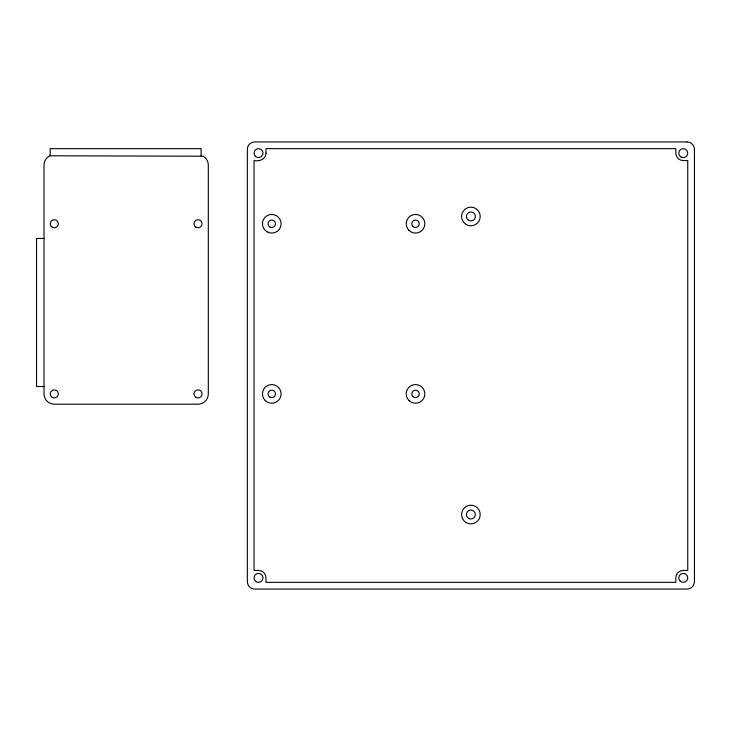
<?xml version="1.0" encoding="UTF-8"?>
<svg xmlns="http://www.w3.org/2000/svg" width="731" height="731" viewBox="0 0 731 731"><rect width="100%" height="100%" fill="white"/><g stroke="black" fill="none" stroke-linecap="round" stroke-linejoin="round"><path stroke-width="1.1" d="M50.183 155.785L49.141 156.215A10.28 10.28 0 0 0 44.006 165.115L44.006 393.89A10.28 10.28 0 0 0 54.286 404.179L198.028 404.179A10.28 10.28 0 0 0 208.317 393.89L208.317 165.115A10.28 10.28 0 0 0 203.172 156.215L50.183 155.785L50.183 148.649L201.089 148.649L201.089 155.785M44.006 238.443L36.55 238.443L36.55 386.516L44.006 386.516M265.965 153.117C266.047 159.239 259.194 161.697 254.041 160.573L254.041 570.427L258.518 570.427A7.456 7.456 0 0 1 265.965 577.883L265.965 582.351L675.819 582.351L675.819 577.883A7.456 7.456 0 0 1 683.275 570.427L687.743 570.427L687.743 160.573L683.275 160.573A7.456 7.456 0 0 1 675.819 153.117L675.819 148.649L265.965 148.649L265.965 153.117M686.994 141.942L254.79 141.942A7.456 7.456 0 0 0 247.334 149.398L247.334 581.602A7.456 7.456 0 0 0 254.79 589.058L686.994 589.058A7.456 7.456 0 0 0 694.45 581.602L694.45 149.398A7.456 7.456 0 0 0 686.994 141.942M412.887 226.4A3.728 3.728 0 0 0 419.128 224.728A3.728 3.728 0 0 0 414.559 220.168A3.728 3.728 0 0 0 412.887 226.4M265.189 400.478A9.311 9.311 0 0 0 280.777 396.303A9.311 9.311 0 0 0 269.364 384.89A9.311 9.311 0 0 0 265.189 400.478M255.357 156.279A4.468 4.468 0 0 0 262.831 154.278A4.468 4.468 0 0 0 257.358 148.804A4.468 4.468 0 0 0 255.357 156.279M408.94 230.347A9.311 9.311 0 0 0 424.519 226.181A9.311 9.311 0 0 0 413.116 214.768A9.311 9.311 0 0 0 408.94 230.347M269.913 397.116A3.728 3.728 0 0 0 275.505 393.89A3.728 3.728 0 0 0 269.913 390.665A3.728 3.728 0 0 0 269.913 397.116M681.036 156.991A4.468 4.468 0 0 0 687.743 153.117A4.468 4.468 0 0 0 681.036 149.252A4.468 4.468 0 0 0 681.036 156.991M466.232 522.601A9.311 9.311 0 0 0 480.212 514.542A9.311 9.311 0 0 0 466.232 506.473A9.311 9.311 0 0 0 466.232 522.601M468.662 518.407A4.468 4.468 0 0 0 475.36 514.542A4.468 4.468 0 0 0 468.662 510.667A4.468 4.468 0 0 0 468.662 518.407M256.279 581.748A4.468 4.468 0 0 0 262.986 577.883A4.468 4.468 0 0 0 256.279 574.009A4.468 4.468 0 0 0 256.279 581.748M680.113 581.044A4.468 4.468 0 0 0 687.588 579.034A4.468 4.468 0 0 0 682.114 573.561A4.468 4.468 0 0 0 680.113 581.044M412.887 396.522A3.728 3.728 0 0 0 419.128 394.859A3.728 3.728 0 0 0 414.559 390.29A3.728 3.728 0 0 0 412.887 396.522M408.94 400.478A9.311 9.311 0 0 0 424.519 396.303A9.311 9.311 0 0 0 413.116 384.89A9.311 9.311 0 0 0 408.94 400.478M267.126 231.828A9.311 9.311 0 0 0 281.097 223.768A9.311 9.311 0 0 0 267.126 215.7A9.311 9.311 0 0 0 267.126 231.828M269.913 226.994A3.728 3.728 0 0 0 275.505 223.768A3.728 3.728 0 0 0 269.913 220.543A3.728 3.728 0 0 0 269.913 226.994M466.232 224.527A9.311 9.311 0 0 0 480.212 216.458A9.311 9.311 0 0 0 466.232 208.399A9.311 9.311 0 0 0 466.232 224.527M467.73 219.62A4.468 4.468 0 0 0 475.214 217.619A4.468 4.468 0 0 0 469.741 212.145A4.468 4.468 0 0 0 467.73 219.62M196.018 397.381A4.021 4.021 0 0 0 202.058 393.89A4.021 4.021 0 0 0 196.018 390.409A4.021 4.021 0 0 0 196.018 397.381M52.276 227.25A4.021 4.021 0 0 0 58.306 223.768A4.021 4.021 0 0 0 52.276 220.278A4.021 4.021 0 0 0 52.276 227.25M196.018 227.25A4.021 4.021 0 0 0 202.058 223.768A4.021 4.021 0 0 0 196.018 220.278A4.021 4.021 0 0 0 196.018 227.25M52.276 397.381A4.021 4.021 0 0 0 58.306 393.89A4.021 4.021 0 0 0 52.276 390.409A4.021 4.021 0 0 0 52.276 397.381"/></g></svg>
